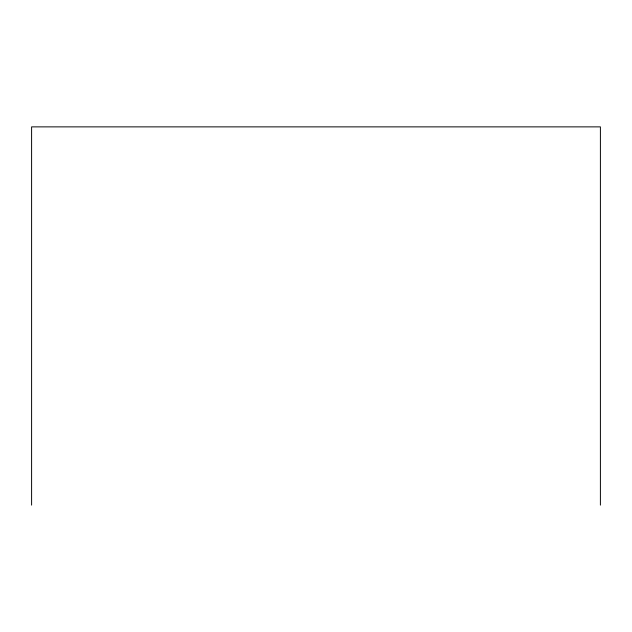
<?xml version="1.0" encoding="UTF-8"?>
<svg xmlns="http://www.w3.org/2000/svg" width="632" height="632" viewBox="0 0 632 632"><rect width="100%" height="100%" fill="white"/><g stroke="black" fill="none" stroke-linecap="round" stroke-linejoin="round"><path stroke-width="0.95" d="M600.4 505.126L600.4 126.874L31.6 126.874L31.6 505.126"/></g></svg>
